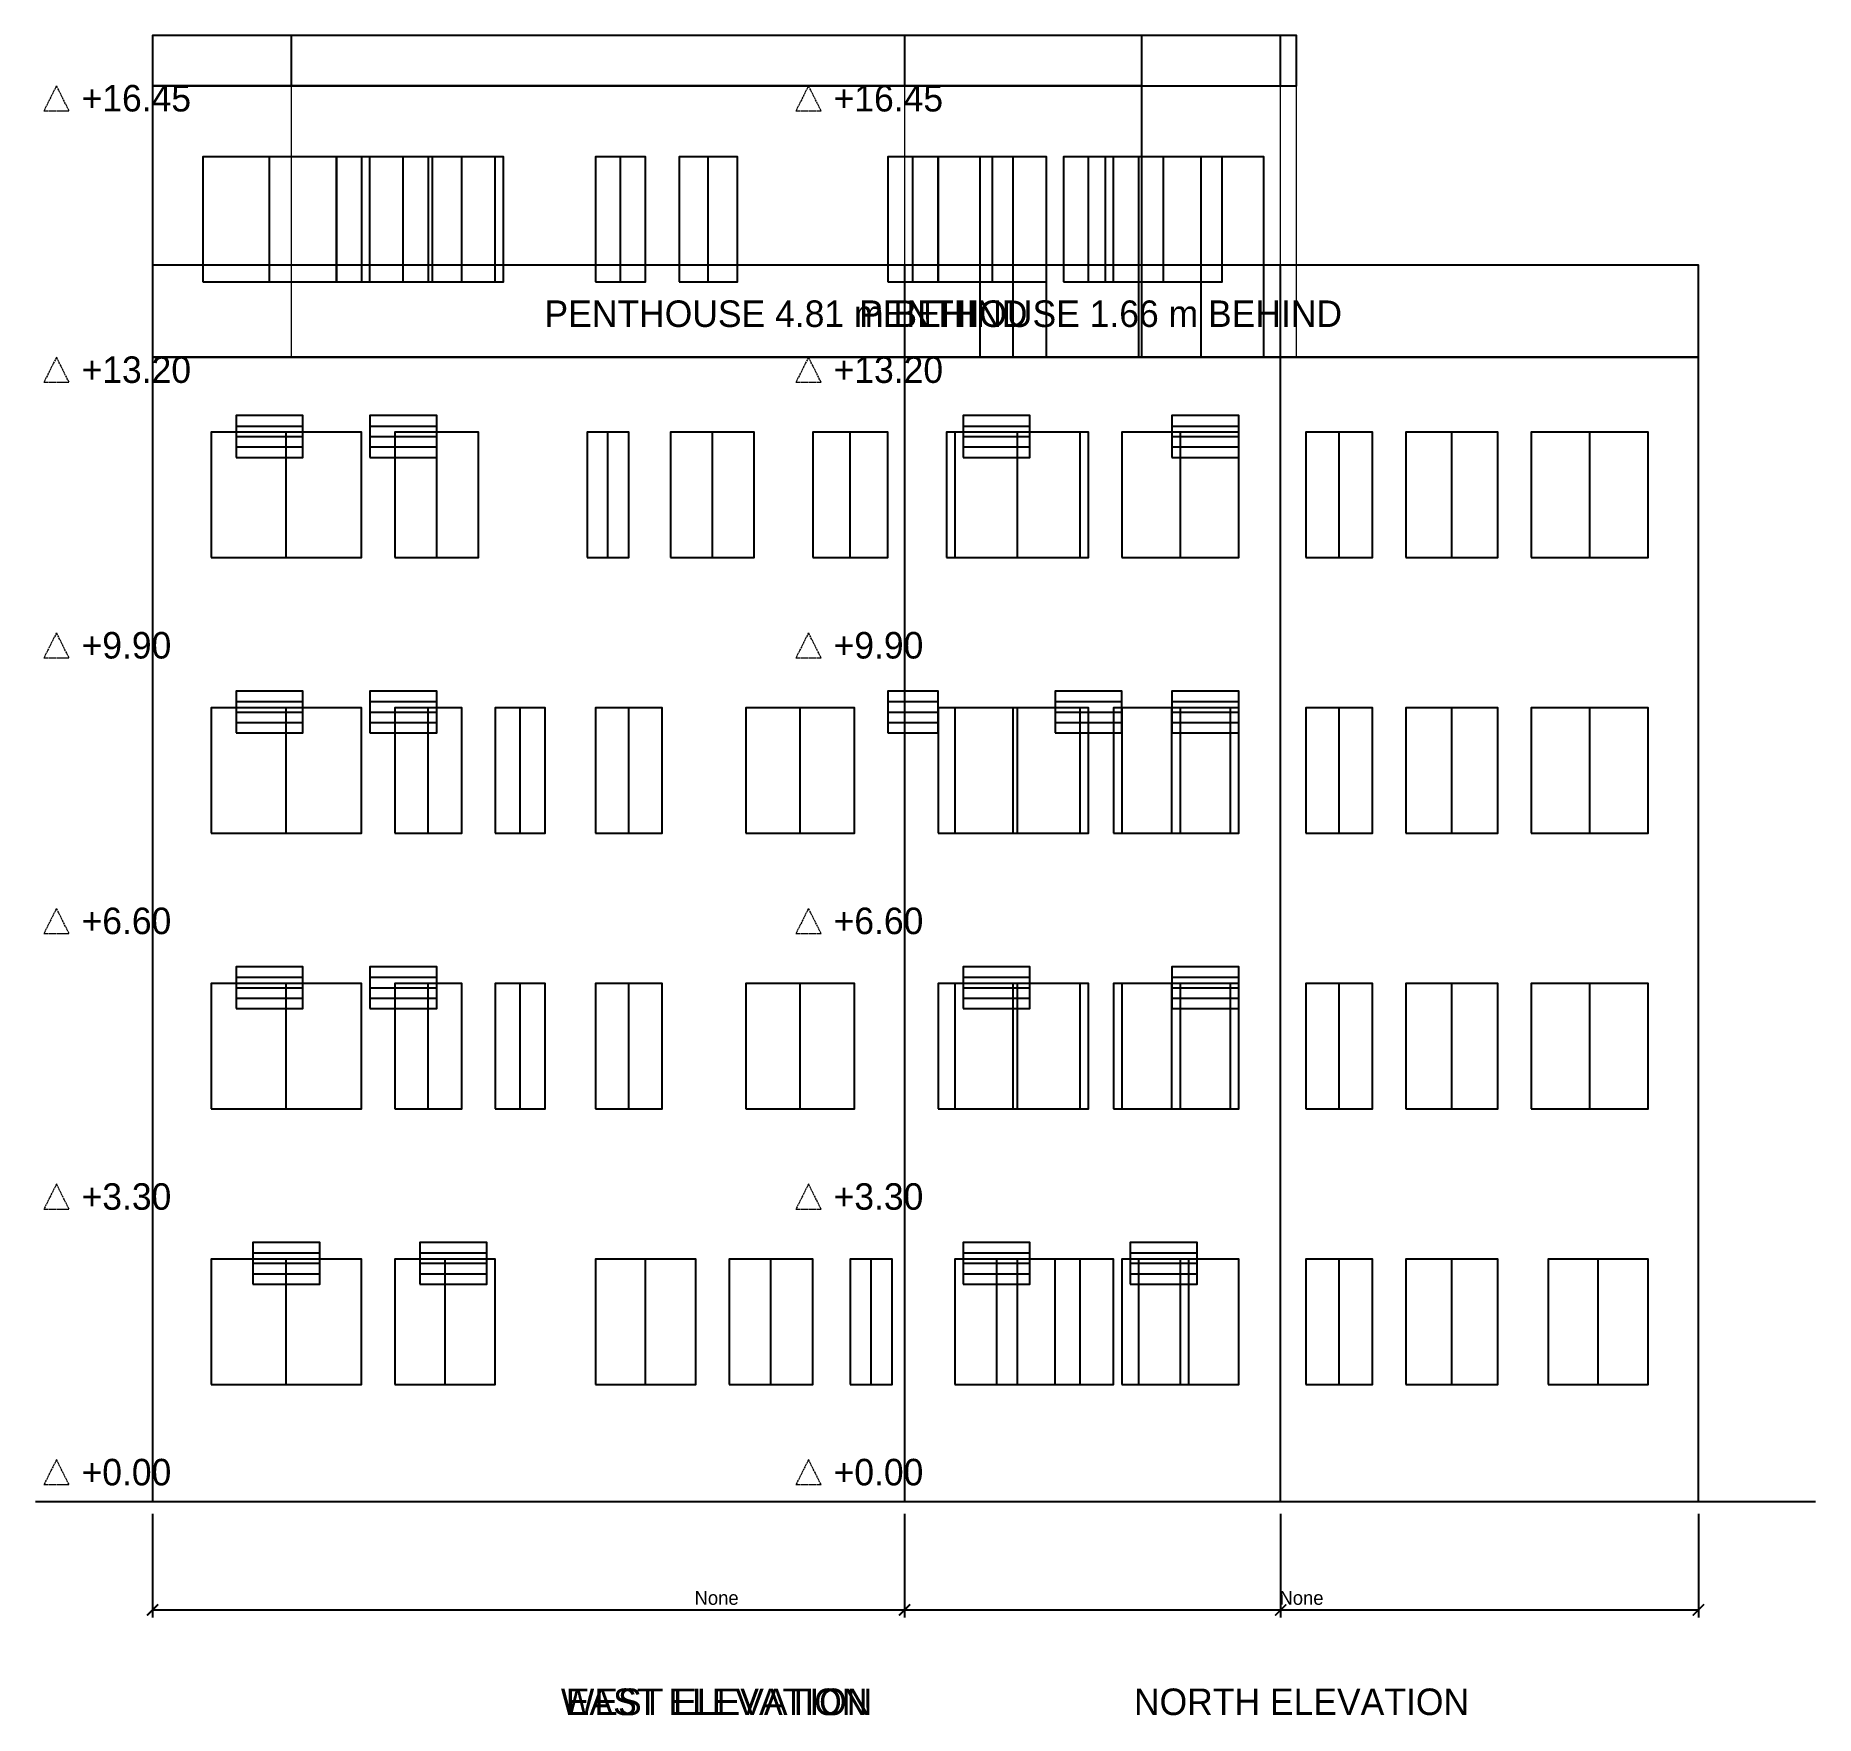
# Model space of a CAD drawing. Header units: millimetres. Extents: x 2100 to 23400, y -3063 to 17050.
import ezdxf
from ezdxf.enums import TextEntityAlignment as Align

# ---------------------------------------------------------------- set-up
doc = ezdxf.new("R2010")
doc.units = ezdxf.units.MM
doc.header["$LTSCALE"] = 20
doc.linetypes.add('DASHED', pattern=[1.524, 1.27, -0.254])
for name, color, linetype, lineweight in [('A-ANNO-DIMS', 5, 'CONTINUOUS', 13), ('A-ANNO-SYMB', 5, 'DASHED', 13), ('A-ANNO-TEXT', 7, 'CONTINUOUS', 13), ('A-FLOR', 7, 'CONTINUOUS', 25), ('A-FURN', 6, 'CONTINUOUS', 13)]:
    doc.layers.add(name, color=color, linetype=linetype, lineweight=lineweight)
doc.dimstyles.new('ARCH', dxfattribs={"dimtxt": 2.2, "dimasz": 1.8, "dimexe": 1.2, "dimexo": 2, "dimgap": 0.8, "dimtad": 1, "dimlfac": 0.001, "dimblk": 'ARCHTICK', "dimcen": 2.5, "dimazin": 3, "dimtfac": 1, "dimtmove": 0, "dimatfit": 3})

# ---------------------------------------------------------------- blocks, each defined once
blk = doc.blocks.new('_ARCHTICK')
at = {"color": 0, "linetype": 'BYBLOCK', "const_width": 0.15}
blk.add_lwpolyline([(-0.5, -0.5), (0.5, 0.5)], dxfattribs=at)

msp = doc.modelspace()

# ---------------------------------------------------------------- linework, layer by layer
at = {"layer": 'A-ANNO-SYMB'}
for points in [[(2350, 16450), (2200, 16150), (2500, 16150)], [(2350, 16450), (2200, 16150), (2500, 16150)], [(11350, 16450), (11200, 16150), (11500, 16150)], [(2350, 13200), (2200, 12900), (2500, 12900)], [(2350, 13200), (2200, 12900), (2500, 12900)], [(11350, 13200), (11200, 12900), (11500, 12900)], [(2350, 9900), (2200, 9600), (2500, 9600)], [(2350, 9900), (2200, 9600), (2500, 9600)], [(11350, 9900), (11200, 9600), (11500, 9600)], [(2350, 6600), (2200, 6300), (2500, 6300)], [(2350, 6600), (2200, 6300), (2500, 6300)], [(11350, 6600), (11200, 6300), (11500, 6300)], [(2350, 3300), (2200, 3000), (2500, 3000)], [(2350, 3300), (2200, 3000), (2500, 3000)], [(11350, 3300), (11200, 3000), (11500, 3000)], [(2350, 0), (2200, -300), (2500, -300)], [(2350, 0), (2200, -300), (2500, -300)], [(11350, 0), (11200, -300), (11500, -300)]]:
    msp.add_lwpolyline(points, close=True, dxfattribs=at)
at = {"layer": 'A-FLOR'}
for p, q in [((4900, 14100), (4900, 15600)), ((6100, 14100), (6100, 15600)), ((6850, 14100), (6850, 15600)), ((7200, 14100), (7200, 15600)), ((9100, 14100), (9100, 15600)), ((10150, 14100), (10150, 15600)), ((12600, 14100), (12600, 15600)), ((13550, 14100), (13550, 15600)), ((13800, 13200), (13800, 15600)), ((14700, 14100), (14700, 15600)), ((15600, 14100), (15600, 15600)), ((16050, 13200), (16050, 15600)), ((4500, 12375), (5300, 12375)), ((6100, 12375), (6900, 12375)), ((13200, 12375), (14000, 12375)), ((15700, 12375), (16500, 12375)), ((4500, 12250), (5300, 12250)), ((5100, 10800), (5100, 12300)), ((6100, 12250), (6900, 12250)), ((6900, 10800), (6900, 12300)), ((8950, 10800), (8950, 12300)), ((10200, 10800), (10200, 12300)), ((11850, 10800), (11850, 12300)), ((13200, 12250), (14000, 12250)), ((13850, 10800), (13850, 12300)), ((13850, 10800), (13850, 12300)), ((15700, 12250), (16500, 12250)), ((15800, 10800), (15800, 12300)), ((17700, 10800), (17700, 12300)), ((19050, 10800), (19050, 12300)), ((20700, 10800), (20700, 12300)), ((4500, 12125), (5300, 12125)), ((6100, 12125), (6900, 12125)), ((13200, 12125), (14000, 12125)), ((15700, 12125), (16500, 12125)), ((4500, 9075), (5300, 9075)), ((4500, 8950), (5300, 8950)), ((5100, 7500), (5100, 9000)), ((6100, 9075), (6900, 9075)), ((6100, 8950), (6900, 8950)), ((6800, 7500), (6800, 9000)), ((7900, 7500), (7900, 9000)), ((9200, 7500), (9200, 9000)), ((11250, 7500), (11250, 9000)), ((12300, 9075), (12900, 9075)), ((12300, 8950), (12900, 8950)), ((13800, 7500), (13800, 9000)), ((13850, 7500), (13850, 9000)), ((14300, 9075), (15100, 9075)), ((14300, 8950), (15100, 8950)), ((15700, 9075), (16500, 9075)), ((15700, 7500), (15700, 9000)), ((15700, 8950), (16500, 8950)), ((15800, 7500), (15800, 9000)), ((17700, 7500), (17700, 9000)), ((19050, 7500), (19050, 9000)), ((20700, 7500), (20700, 9000)), ((4500, 8825), (5300, 8825)), ((6100, 8825), (6900, 8825)), ((12300, 8825), (12900, 8825)), ((14300, 8825), (15100, 8825)), ((15700, 8825), (16500, 8825)), ((4500, 5775), (5300, 5775)), ((6100, 5775), (6900, 5775)), ((13200, 5775), (14000, 5775)), ((15700, 5775), (16500, 5775)), ((4500, 5650), (5300, 5650)), ((5100, 4200), (5100, 5700)), ((6100, 5650), (6900, 5650)), ((6800, 4200), (6800, 5700)), ((7900, 4200), (7900, 5700)), ((9200, 4200), (9200, 5700)), ((11250, 4200), (11250, 5700)), ((13200, 5650), (14000, 5650)), ((13800, 4200), (13800, 5700)), ((13850, 4200), (13850, 5700)), ((15700, 4200), (15700, 5700)), ((15700, 5650), (16500, 5650)), ((15800, 4200), (15800, 5700)), ((17700, 4200), (17700, 5700)), ((19050, 4200), (19050, 5700)), ((20700, 4200), (20700, 5700)), ((4500, 5525), (5300, 5525)), ((6100, 5525), (6900, 5525)), ((13200, 5525), (14000, 5525)), ((15700, 5525), (16500, 5525)), ((4700, 2475), (5500, 2475)), ((4700, 2350), (5500, 2350)), ((5100, 900), (5100, 2400)), ((6700, 2475), (7500, 2475)), ((6700, 2350), (7500, 2350)), ((7000, 900), (7000, 2400)), ((9400, 900), (9400, 2400)), ((10900, 900), (10900, 2400)), ((12100, 900), (12100, 2400)), ((13200, 2475), (14000, 2475)), ((13200, 2350), (14000, 2350)), ((13850, 900), (13850, 2400)), ((14300, 900), (14300, 2400)), ((15200, 2475), (16000, 2475)), ((15200, 2350), (16000, 2350)), ((15800, 900), (15800, 2400)), ((15900, 900), (15900, 2400)), ((17700, 900), (17700, 2400)), ((19050, 900), (19050, 2400)), ((20800, 900), (20800, 2400)), ((4700, 2225), (5500, 2225)), ((6700, 2225), (7500, 2225)), ((13200, 2225), (14000, 2225)), ((15200, 2225), (16000, 2225)), ((2100, -500), (18400, -500)), ((2100, -500), (18400, -500)), ((11100, -500), (23400, -500))]:
    msp.add_line(p, q, dxfattribs=at)
for points in [[(3500, 16450), (15340, 16450), (15340, 17050), (3500, 17050)], [(5160, 16450), (17000, 16450), (17000, 17050), (5160, 17050)], [(12500, 16450), (17190, 16450), (17190, 17050), (12500, 17050)], [(3500, 13200), (15340, 13200), (15340, 16450), (3500, 16450)], [(4100, 14100), (5700, 14100), (5700, 15600), (4100, 15600)], [(5700, 14100), (6500, 14100), (6500, 15600), (5700, 15600)], [(6000, 14100), (7700, 14100), (7700, 15600), (6000, 15600)], [(6800, 14100), (7600, 14100), (7600, 15600), (6800, 15600)], [(8800, 14100), (9400, 14100), (9400, 15600), (8800, 15600)], [(9800, 14100), (10500, 14100), (10500, 15600), (9800, 15600)], [(12300, 14100), (12900, 14100), (12900, 15600), (12300, 15600)], [(12900, 14100), (14200, 14100), (14200, 15600), (12900, 15600)], [(13400, 13200), (14200, 13200), (14200, 15600), (13400, 15600)], [(14400, 14100), (15000, 14100), (15000, 15600), (14400, 15600)], [(14900, 14100), (16300, 14100), (16300, 15600), (14900, 15600)], [(15300, 13200), (16800, 13200), (16800, 15600), (15300, 15600)], [(3500, 13200), (17000, 13200), (17000, 14300), (3500, 14300)], [(3500, 13200), (17000, 13200), (17000, 14300), (3500, 14300)], [(12500, 13200), (22000, 13200), (22000, 14300), (12500, 14300)], [(3500, -500), (17000, -500), (17000, 13200), (3500, 13200)], [(3500, -500), (17000, -500), (17000, 13200), (3500, 13200)], [(12500, -500), (22000, -500), (22000, 13200), (12500, 13200)], [(4500, 12000), (5300, 12000), (5300, 12500), (4500, 12500)], [(6100, 12000), (6900, 12000), (6900, 12500), (6100, 12500)], [(13200, 12000), (14000, 12000), (14000, 12500), (13200, 12500)], [(15700, 12000), (16500, 12000), (16500, 12500), (15700, 12500)], [(4200, 10800), (6000, 10800), (6000, 12300), (4200, 12300)], [(6400, 10800), (7400, 10800), (7400, 12300), (6400, 12300)], [(8700, 10800), (9200, 10800), (9200, 12300), (8700, 12300)], [(9700, 10800), (10700, 10800), (10700, 12300), (9700, 12300)], [(11400, 10800), (12300, 10800), (12300, 12300), (11400, 12300)], [(13000, 10800), (14700, 10800), (14700, 12300), (13000, 12300)], [(13100, 10800), (14600, 10800), (14600, 12300), (13100, 12300)], [(15100, 10800), (16500, 10800), (16500, 12300), (15100, 12300)], [(17300, 10800), (18100, 10800), (18100, 12300), (17300, 12300)], [(18500, 10800), (19600, 10800), (19600, 12300), (18500, 12300)], [(20000, 10800), (21400, 10800), (21400, 12300), (20000, 12300)], [(4500, 8700), (5300, 8700), (5300, 9200), (4500, 9200)], [(6100, 8700), (6900, 8700), (6900, 9200), (6100, 9200)], [(12300, 8700), (12900, 8700), (12900, 9200), (12300, 9200)], [(14300, 8700), (15100, 8700), (15100, 9200), (14300, 9200)], [(15700, 8700), (16500, 8700), (16500, 9200), (15700, 9200)], [(4200, 7500), (6000, 7500), (6000, 9000), (4200, 9000)], [(6400, 7500), (7200, 7500), (7200, 9000), (6400, 9000)], [(7600, 7500), (8200, 7500), (8200, 9000), (7600, 9000)], [(8800, 7500), (9600, 7500), (9600, 9000), (8800, 9000)], [(10600, 7500), (11900, 7500), (11900, 9000), (10600, 9000)], [(12900, 7500), (14700, 7500), (14700, 9000), (12900, 9000)], [(13100, 7500), (14600, 7500), (14600, 9000), (13100, 9000)], [(15000, 7500), (16400, 7500), (16400, 9000), (15000, 9000)], [(15100, 7500), (16500, 7500), (16500, 9000), (15100, 9000)], [(17300, 7500), (18100, 7500), (18100, 9000), (17300, 9000)], [(18500, 7500), (19600, 7500), (19600, 9000), (18500, 9000)], [(20000, 7500), (21400, 7500), (21400, 9000), (20000, 9000)], [(4500, 5400), (5300, 5400), (5300, 5900), (4500, 5900)], [(6100, 5400), (6900, 5400), (6900, 5900), (6100, 5900)], [(13200, 5400), (14000, 5400), (14000, 5900), (13200, 5900)], [(15700, 5400), (16500, 5400), (16500, 5900), (15700, 5900)], [(4200, 4200), (6000, 4200), (6000, 5700), (4200, 5700)], [(6400, 4200), (7200, 4200), (7200, 5700), (6400, 5700)], [(7600, 4200), (8200, 4200), (8200, 5700), (7600, 5700)], [(8800, 4200), (9600, 4200), (9600, 5700), (8800, 5700)], [(10600, 4200), (11900, 4200), (11900, 5700), (10600, 5700)], [(12900, 4200), (14700, 4200), (14700, 5700), (12900, 5700)], [(13100, 4200), (14600, 4200), (14600, 5700), (13100, 5700)], [(15000, 4200), (16400, 4200), (16400, 5700), (15000, 5700)], [(15100, 4200), (16500, 4200), (16500, 5700), (15100, 5700)], [(17300, 4200), (18100, 4200), (18100, 5700), (17300, 5700)], [(18500, 4200), (19600, 4200), (19600, 5700), (18500, 5700)], [(20000, 4200), (21400, 4200), (21400, 5700), (20000, 5700)], [(4700, 2100), (5500, 2100), (5500, 2600), (4700, 2600)], [(6700, 2100), (7500, 2100), (7500, 2600), (6700, 2600)], [(13200, 2100), (14000, 2100), (14000, 2600), (13200, 2600)], [(15200, 2100), (16000, 2100), (16000, 2600), (15200, 2600)], [(4200, 900), (6000, 900), (6000, 2400), (4200, 2400)], [(6400, 900), (7600, 900), (7600, 2400), (6400, 2400)], [(8800, 900), (10000, 900), (10000, 2400), (8800, 2400)], [(10400, 900), (11400, 900), (11400, 2400), (10400, 2400)], [(11850, 900), (12350, 900), (12350, 2400), (11850, 2400)], [(13100, 900), (14600, 900), (14600, 2400), (13100, 2400)], [(13600, 900), (15000, 900), (15000, 2400), (13600, 2400)], [(15100, 900), (16500, 900), (16500, 2400), (15100, 2400)], [(15300, 900), (16500, 900), (16500, 2400), (15300, 2400)], [(17300, 900), (18100, 900), (18100, 2400), (17300, 2400)], [(18500, 900), (19600, 900), (19600, 2400), (18500, 2400)], [(20200, 900), (21400, 900), (21400, 2400), (20200, 2400)]]:
    msp.add_lwpolyline(points, close=True, dxfattribs=at)
at = {"layer": 'A-FURN'}
for points in [[(5160, 13200), (17000, 13200), (17000, 16450), (5160, 16450)], [(12500, 13200), (17190, 13200), (17190, 16450), (12500, 16450)]]:
    msp.add_lwpolyline(points, close=True, dxfattribs=at)

# ---------------------------------------------------------------- texts
at = {"layer": 'A-ANNO-TEXT'}
for s, p in [('+16.45', (2650, 16300)), ('+16.45', (2650, 16300)), ('+16.45', (11650, 16300)), ('+13.20', (2650, 13050)), ('+13.20', (2650, 13050)), ('+13.20', (11650, 13050)), ('+9.90', (2650, 9750)), ('+9.90', (2650, 9750)), ('+9.90', (11650, 9750)), ('+6.60', (2650, 6450)), ('+6.60', (2650, 6450)), ('+6.60', (11650, 6450)), ('+3.30', (2650, 3150)), ('+3.30', (2650, 3150)), ('+3.30', (11650, 3150)), ('+0.00', (2650, -150)), ('+0.00', (2650, -150)), ('+0.00', (11650, -150))]:
    msp.add_text(s, height=317.5, dxfattribs=at).set_placement(p, align=Align.MIDDLE_LEFT)
for s, p in [('PENTHOUSE 4.81 m BEHIND', (11080, 13720)), ('PENTHOUSE 1.66 m BEHIND', (14845, 13720)), ('WEST ELEVATION', (10250, -2900)), ('EAST ELEVATION', (10250, -2900)), ('NORTH ELEVATION', (17250, -2900))]:
    msp.add_text(s, height=317.5, dxfattribs=at).set_placement(p, align=Align.MIDDLE_CENTER)

# ---------------------------------------------------------------- dimensions: what is measured, and where the dimension line sits
at = {"layer": 'A-ANNO-DIMS'}
for base, p1, p2 in [((3500, -1800), (3500, -500), (17000, -500)), ((3500, -1800), (3500, -500), (17000, -500)), ((12500, -1800), (12500, -500), (22000, -500))]:
    msp.add_linear_dim(base=base, p1=p1, p2=p2, text='None', dimstyle='ARCH', override={"dimscale": 75}, dxfattribs=at).render()

doc.saveas('drawing.dxf')
